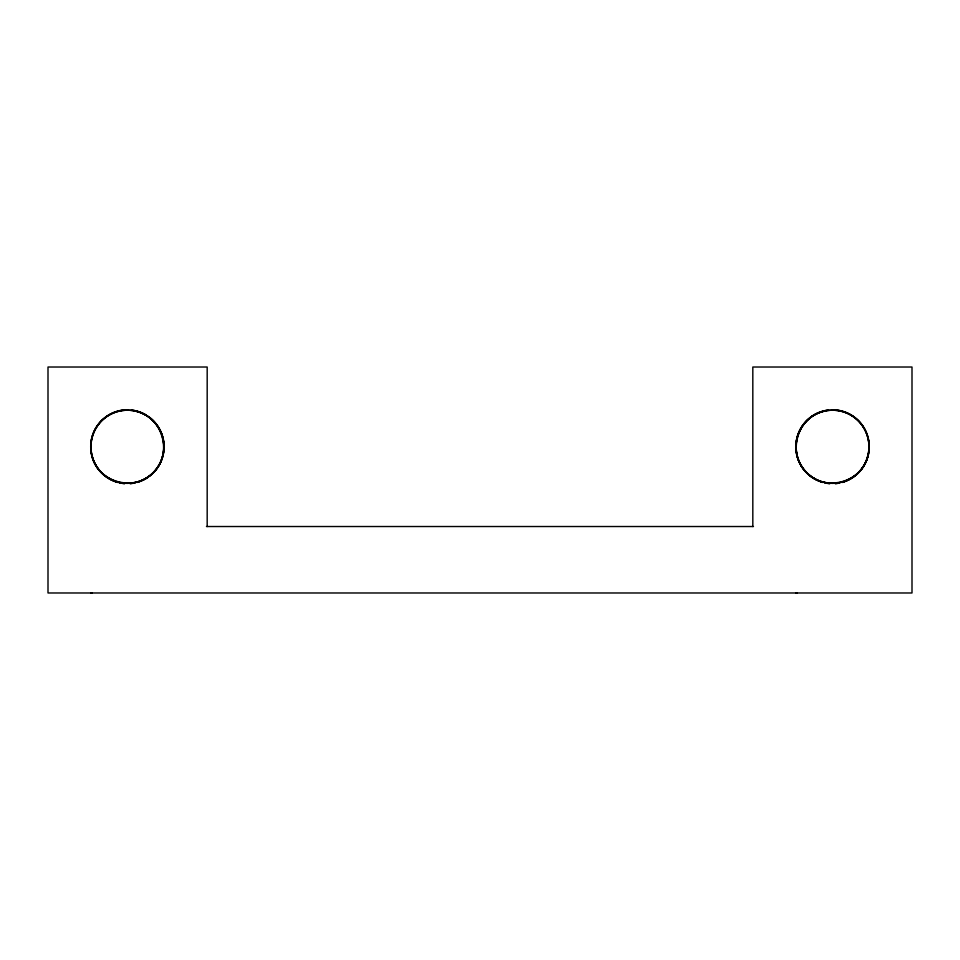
<?xml version="1.0" encoding="UTF-8"?>
<svg xmlns="http://www.w3.org/2000/svg" width="960" height="960" viewBox="0 0 960 960"><rect width="100%" height="100%" fill="white"/><g stroke="black" fill="none" stroke-linecap="round" stroke-linejoin="round"><path stroke-width="1.44" d="M867.72 456.228A36.552 36.552 0 0 1 806.568 472.62A36.552 36.552 0 0 1 822.948 411.456A36.552 36.552 0 0 1 867.72 456.228C861.66 482.58 825.12 492.264 806.652 472.62C786.972 454.092 796.728 417.672 823.032 411.456M90.864 592.98L92.112 592.812M796.02 592.98L797.268 592.812M206.472 526.524L753.456 526.524M136.8 411.456C163.104 417.672 172.86 454.092 153.18 472.62C134.652 492.3 98.232 482.532 92.028 456.228M752.82 526.524L752.82 367.02L912 367.02L912 592.98L48 592.98L48 367.02L207.18 367.02L207.18 526.524M829.944 483.588A36.924 36.552 90 0 1 824.52 482.76M823.2 482.436A36.924 36.552 90 0 1 828.576 410.076M832.656 409.848A36.924 36.552 90 0 1 840.804 410.772M842.124 411.108A36.924 36.552 90 0 1 842.124 482.436M839.472 483.048A36.924 36.552 90 0 1 835.38 483.588M832.416 409.848A36.924 36.552 -90 0 1 841.872 482.436M839.22 483.048A36.924 36.552 -90 0 1 835.14 483.588M829.692 483.588A36.924 36.552 -90 0 1 825.612 483.048M822.948 482.436A36.924 36.552 -90 0 1 828.324 410.076M124.788 483.588A36.924 36.552 90 0 1 119.364 482.76M118.044 482.436A36.924 36.552 90 0 1 127.5 409.848M131.592 410.076A36.924 36.552 90 0 1 145.776 414.792M149.208 417.06A36.924 36.552 90 0 1 150.3 475.632M148.092 477.276A36.924 36.552 90 0 1 136.968 482.436M134.304 483.048A36.924 36.552 90 0 1 130.224 483.588M131.34 410.076A36.924 36.552 -90 0 1 136.716 482.436M135.396 482.76A36.924 36.552 -90 0 1 129.972 483.588M124.536 483.588A36.924 36.552 -90 0 1 119.112 482.76M117.792 482.436A36.924 36.552 -90 0 1 117.792 411.108M119.112 410.772A36.924 36.552 -90 0 1 123.168 410.076M814.38 478.428A36.552 36.552 0 0 0 869.22 446.772A36.552 36.552 0 0 0 814.38 415.116A36.552 36.552 0 0 0 814.38 478.428M109.224 478.428A36.552 36.552 0 0 0 164.064 446.772A36.552 36.552 0 0 0 109.224 415.116A36.552 36.552 0 0 0 109.224 478.428M101.412 472.62A36.552 36.552 0 0 0 162.564 456.228A36.552 36.552 0 0 0 117.792 411.456A36.552 36.552 0 0 0 101.412 472.62"/></g></svg>
